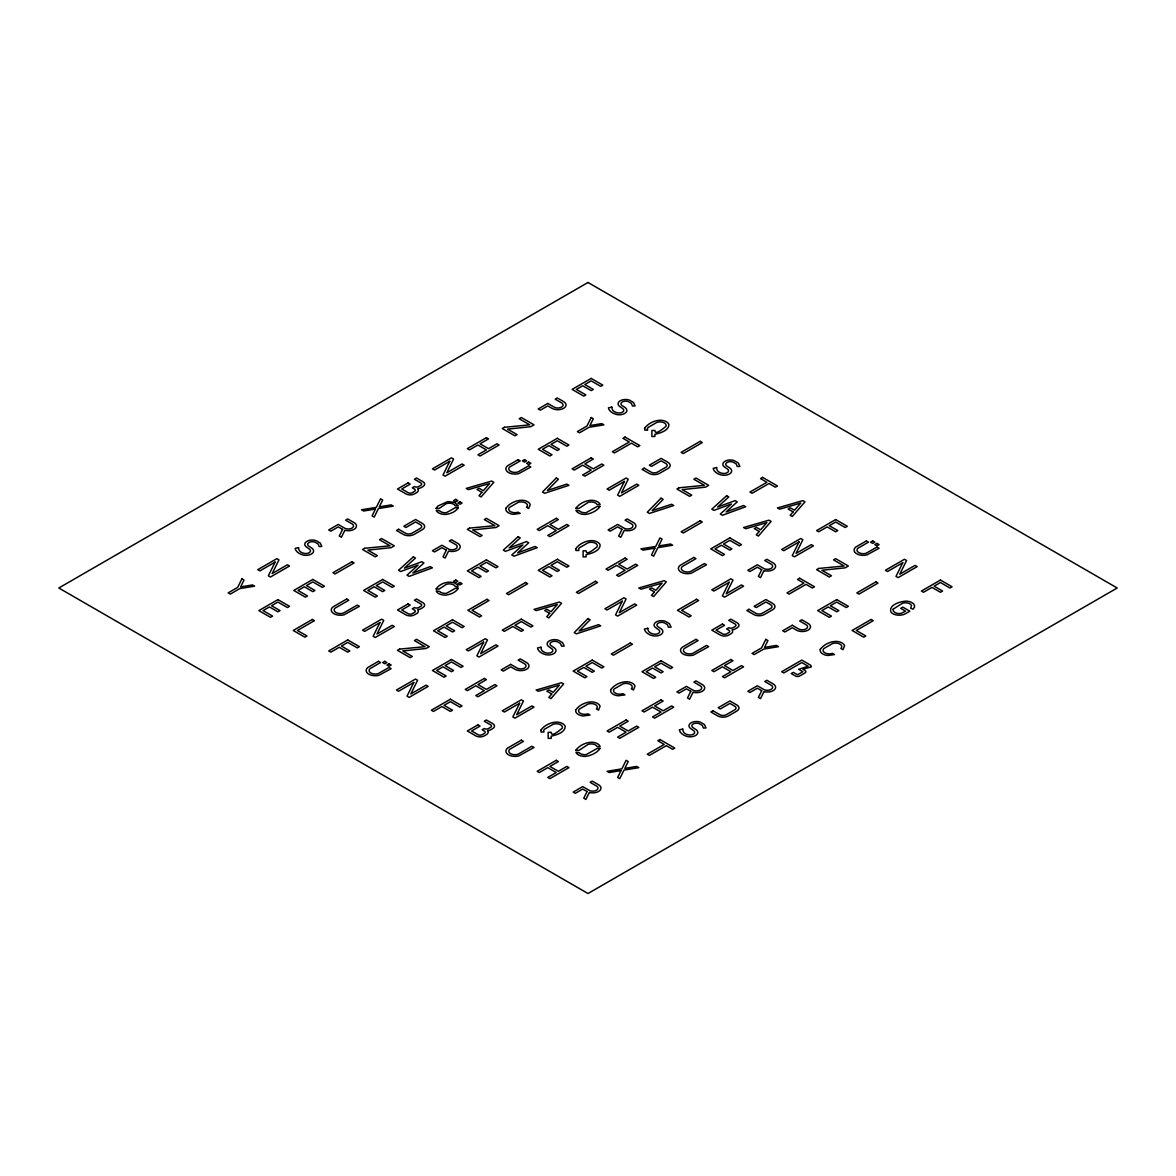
<?xml version="1.0" encoding="UTF-8"?>
<svg xmlns="http://www.w3.org/2000/svg" width="1176" height="1176" viewBox="0 0 1176 1176"><rect width="100%" height="100%" fill="white"/><g stroke="black" fill="none" stroke-linecap="round" stroke-linejoin="round"><path stroke-width="1.5" d="M436.134 508.311L439.089 508.488L446.351 503.607A6.174 3.557 0 0 1 455.332 505.871L458.331 505.974L454.642 502.446L447.85 501.549L437.898 506.003L436.134 508.311M436.134 588.97L439.089 589.147L446.351 584.281A6.174 3.557 0 0 1 455.332 586.53C461.8 588.279 455.2 582.12 452.54 582.473C446.586 581.253 439.456 583.913 436.134 588.97M505.915 508.267L505.842 509.634A9.099 5.263 0 0 0 513.398 514.309L520.189 513.412L518.072 512.192A6.174 3.557 0 0 1 510.605 511.692A6.174 3.557 0 0 1 509.502 507.4L518.249 502.343A6.174 3.557 0 0 1 525.687 502.99A6.174 3.557 0 0 1 526.539 507.297L528.656 508.517L530.229 504.607A9.099 5.263 0 0 0 522.129 500.226C516.073 500.182 509.355 503.387 505.915 508.267M540.916 730.12L541.019 731.972L543.959 731.972A6.174 3.557 0 0 1 544.503 729.252L553.249 724.21A6.174 3.557 0 0 1 560.085 724.534A6.174 3.557 0 0 1 562.187 728.297C559.982 729.973 551.015 737.911 551.176 732.31L548.178 732.31L548.178 738.366L551.176 738.366L551.176 736.161C556.351 734.971 565.024 732.619 565.23 726.459A9.099 5.263 0 0 0 557.13 722.093C551.074 722.035 544.356 725.239 540.916 730.12M575.858 508.311L578.812 508.488L588.191 502.387A6.174 3.557 0 0 1 597.173 504.636L600.157 504.636A9.099 5.263 0 0 0 592.057 500.27C586.001 500.212 579.283 503.431 575.858 508.311M575.843 548.633L575.946 550.486L578.886 550.486A6.174 3.557 0 0 1 579.43 547.781L588.176 542.724A6.174 3.557 0 0 1 595.012 543.047A6.174 3.557 0 0 1 597.114 546.811C594.909 548.486 585.942 556.424 586.104 550.824L583.105 550.824L583.105 556.88L586.104 556.88L586.104 554.675C591.278 553.484 599.951 551.132 600.157 544.973A9.099 5.263 0 0 0 592.057 540.607C586.001 540.548 579.283 543.753 575.843 548.633M575.77 709.922L575.696 711.289A9.099 5.263 0 0 0 583.252 715.963L590.043 715.052L587.926 713.832A6.174 3.557 0 0 1 580.459 713.347A6.174 3.557 0 0 1 579.356 709.055L588.103 703.998A6.174 3.557 0 0 1 595.541 704.644A6.174 3.557 0 0 1 596.394 708.952L598.51 710.172L600.083 706.247A9.099 5.263 0 0 0 591.984 701.881C585.927 701.822 579.209 705.041 575.77 709.922M575.843 750.288L578.798 750.479L588.176 744.379A6.174 3.557 0 0 1 597.158 746.628L600.157 746.628A9.099 5.263 0 0 0 592.057 742.262C586.001 742.203 579.283 745.408 575.843 750.288M610.697 689.753L610.623 691.12A9.099 5.263 0 0 0 618.179 695.795L624.97 694.898L622.854 693.678A6.174 3.557 0 0 1 615.386 693.178A6.174 3.557 0 0 1 614.284 688.886L623.03 683.829A6.174 3.557 0 0 1 630.468 684.476A6.174 3.557 0 0 1 631.321 688.783L633.438 690.003L635.011 686.078A9.099 5.263 0 0 0 626.911 681.712C620.855 681.668 614.137 684.873 610.697 689.753M644.639 428.255L644.742 430.107L647.682 430.107A6.174 3.557 0 0 1 648.226 427.388L656.972 422.346A6.174 3.557 0 0 1 663.808 422.669A6.174 3.557 0 0 1 665.91 426.432C663.705 428.108 654.738 436.046 654.9 430.445L651.901 430.445L651.901 436.502L654.9 436.502L654.9 434.297C660.074 433.106 668.747 430.754 668.953 424.595A9.099 5.263 0 0 0 660.853 420.229C654.797 420.17 648.079 423.375 644.639 428.255M820.26 649.417L820.187 650.798A9.099 5.263 0 0 0 827.742 655.473L834.534 654.562L832.417 653.341A6.174 3.557 0 0 1 824.949 652.842A6.174 3.557 0 0 1 823.847 648.549L832.593 643.507A6.174 3.557 0 0 1 840.032 644.139A6.174 3.557 0 0 1 840.884 648.446L843.001 649.681L844.574 645.756A9.099 5.263 0 0 0 836.474 641.39C830.418 641.332 823.7 644.536 820.26 649.417M893.187 609.139L893.348 611.05L895.142 612.667A6.145 3.543 0 0 0 901.154 613.357L905.593 611.182L900.713 608.36L902.83 607.139L909.827 611.182L905.167 613.901A9.026 5.218 0 0 1 891.099 612.328C887.865 605.008 900.713 601.156 906.578 601.127A9.085 5.248 0 0 1 914.546 606.934L913.149 609.153L910.694 608.242L911.503 605.464A6.174 3.557 0 0 0 902.521 603.215L893.187 609.139M458.228 507.694C455.876 511.722 450.54 513.824 445.998 514.426A9.114 5.263 0 0 1 436.59 511.016L436.267 510.222L439.677 510.825A6.159 3.557 0 0 0 446.468 512.648L455.288 507.709L458.228 507.694M458.228 588.353C455.876 592.381 450.54 594.483 445.998 595.085A9.114 5.263 0 0 1 436.59 591.69L436.267 590.881L439.677 591.484A6.159 3.557 0 0 0 446.468 593.307L455.288 588.367L458.228 588.353M600.054 506.474C597.099 510.928 591.028 513.633 585.721 514.412A9.114 5.263 0 0 1 576.299 511.016L575.99 510.222L579.386 510.825A6.159 3.557 0 0 0 586.177 512.648L597.114 506.488L600.054 506.474M600.054 748.45C597.085 752.905 591.014 755.609 585.707 756.403A9.114 5.263 0 0 1 576.299 753.007L575.975 752.199L579.386 752.802A6.159 3.557 0 0 0 586.177 754.625L597.114 748.465L600.054 748.45M241.903 578.827L237.67 587.383L228.144 592.895L230.261 594.115L239.786 588.617L254.604 586.163L252.487 584.942L240.639 586.898L244.02 580.062L241.903 578.827M275.14 562.084L268.363 575.784L270.48 577.004L289.531 566.009L287.414 564.774L272.171 573.579L278.947 559.894L276.83 558.673L257.779 569.669L259.896 570.889L275.14 562.084M342.584 529.376L339.276 536.05L341.393 537.285L344.862 530.273L345.656 530.494A8.261 4.777 0 0 0 355.461 528.289A8.261 4.777 0 0 0 353.564 522.306L347.743 518.954L345.626 520.174L351.448 523.526A5.292 3.058 0 0 1 352.462 527.789A5.292 3.058 0 0 1 345.112 528.421L338.218 524.452L328.692 529.95L330.809 531.17L338.218 526.892L342.584 529.376M375.467 509.046L372.086 515.896L374.203 517.117L378.437 508.561L393.254 506.121L391.138 504.901L379.289 506.856L382.67 500.006L380.554 498.786L376.32 507.341L361.502 509.781L363.619 511.001L375.467 509.046M449.776 461.271L442.999 474.957L445.116 476.177L464.167 465.181L462.05 463.961L446.806 472.752L453.583 459.066L451.466 457.846L432.415 468.842L434.532 470.062L449.776 461.271M379.921 622.589L373.145 636.275L375.262 637.495L394.313 626.499L392.196 625.279L376.952 634.07L383.729 620.384L381.612 619.164L362.561 630.16L364.678 631.38L379.921 622.589M446.307 550.148L442.999 556.836L445.116 558.056L448.585 551.044L449.379 551.265A8.261 4.777 0 0 0 459.184 549.06A8.261 4.777 0 0 0 457.288 543.091L451.466 539.725L449.35 540.945L455.171 544.312A5.292 3.058 0 0 1 456.185 548.56A5.292 3.058 0 0 1 448.835 549.192L441.941 545.223L432.415 550.721L434.532 551.941L441.941 547.663L446.307 550.148M413.79 682.477L407.014 696.163L409.13 697.383L428.182 686.387L426.065 685.152L410.821 693.958L417.598 680.272L415.481 679.052L396.43 690.047L398.546 691.268L413.79 682.477M591.175 417.509L586.942 426.065L577.416 431.563L579.533 432.797L589.058 427.285L603.876 424.845L601.759 423.625L589.911 425.58L593.292 418.73L591.175 417.509M483.645 642.14L476.868 655.826L478.985 657.046L498.036 646.05L495.919 644.83L480.675 653.621L487.452 639.935L485.335 638.715L466.284 649.711L468.401 650.945L483.645 642.14M624.412 481.425L617.635 495.125L619.752 496.345L638.803 485.335L636.686 484.115L621.442 492.92L628.219 479.235L626.102 478.015L607.051 489.01L609.168 490.23L624.412 481.425M519.63 703.248L512.854 716.934L514.97 718.154L534.022 707.158L531.905 705.938L516.661 714.729L523.438 701.043L521.321 699.823L502.27 710.818L504.386 712.039L519.63 703.248M622.001 529.376L618.694 536.05L620.81 537.285L624.28 530.273L625.073 530.494A8.261 4.777 0 0 0 634.878 528.289A8.261 4.777 0 0 0 632.982 522.306L627.161 518.954L625.044 520.174L630.865 523.526A5.292 3.058 0 0 1 631.88 527.789A5.292 3.058 0 0 1 624.529 528.421L617.635 524.452L608.11 529.95L610.226 531.17L617.635 526.892L622.001 529.376M622.295 601.201L615.518 614.886L617.635 616.106L636.686 605.111L634.57 603.891L619.326 612.681L626.102 598.996L623.986 597.775L604.934 608.771L607.051 609.991L622.295 601.201M654.885 548.163L651.504 554.999L653.621 556.219L657.854 547.663L672.672 545.223L670.555 544.003L658.707 545.958L662.088 539.108L659.971 537.888L655.738 546.443L640.92 548.898L643.037 550.118L654.885 548.163M587.074 791.522L583.766 798.195L585.883 799.43L589.352 792.418L590.146 792.639A8.261 4.777 0 0 0 599.951 790.434A8.261 4.777 0 0 0 598.055 784.451L592.234 781.099L590.117 782.319L595.938 785.686A5.292 3.058 0 0 1 596.952 789.934A5.292 3.058 0 0 1 589.602 790.566L582.708 786.597L573.182 792.095L575.299 793.315L582.708 789.037L587.074 791.522M621.016 770.589L617.635 777.424L619.752 778.644L623.986 770.104L638.803 767.649L636.686 766.429L624.838 768.384L628.219 761.548L626.102 760.313L621.869 768.869L607.051 771.324L609.168 772.544L621.016 770.589M729.193 582.252L722.417 595.938L724.534 597.173L743.585 586.163L741.468 584.942L726.224 593.748L733.001 580.062L730.884 578.827L711.833 589.837L713.95 591.058L729.193 582.252M690.797 691.312L687.49 697.985L689.606 699.22L693.076 692.208L693.855 692.429A8.261 4.777 0 0 0 703.674 690.224A8.261 4.777 0 0 0 701.778 684.241L695.957 680.889L693.84 682.109L699.661 685.476A5.292 3.058 0 0 1 700.675 689.724A5.292 3.058 0 0 1 693.311 690.356L686.431 686.387L676.906 691.885L679.022 693.105L686.431 688.827L690.797 691.312M761.71 569.713L758.402 576.387L760.519 577.607L763.988 570.595L764.782 570.83A8.261 4.777 0 0 0 774.587 568.625A8.261 4.777 0 0 0 772.691 562.643L766.87 559.276L764.753 560.496L770.574 563.863A5.292 3.058 0 0 1 771.588 568.126A5.292 3.058 0 0 1 764.238 568.743L757.344 564.774L747.818 570.286L749.935 571.507L757.344 567.229L761.71 569.713M799.048 541.93L792.271 555.616L794.388 556.836L813.439 545.84L811.322 544.62L796.078 553.411L802.855 539.725L800.738 538.505L781.687 549.501L783.804 550.721L799.048 541.93M765.811 639.332L761.578 647.888L752.052 653.386L754.169 654.606L763.694 649.108L778.512 646.668L776.395 645.433L764.547 647.388L767.928 640.553L765.811 639.332M761.71 690.694L758.402 697.383L760.519 698.603L763.988 691.591L764.782 691.811A8.261 4.777 0 0 0 774.587 689.606A8.261 4.777 0 0 0 772.691 683.638L766.87 680.272L764.753 681.492L770.574 684.858A5.292 3.058 0 0 1 771.588 689.107A5.292 3.058 0 0 1 764.238 689.739L757.344 685.77L747.818 691.268L749.935 692.488L757.344 688.21L761.71 690.694M902.771 562.701L895.994 576.387L898.111 577.607L917.162 566.611L915.046 565.391L899.802 574.197L906.578 560.496L904.462 559.276L885.41 570.286L887.527 571.507L902.771 562.701M481.91 492.347L478.985 495.728L481.102 496.948L493.802 482.292L491.686 481.058L466.284 488.393L468.401 489.613L489.569 483.512L483.321 490.715L479.088 488.275L476.971 489.495L481.91 492.347M549.648 613.343L546.722 616.724L548.839 617.944L561.54 603.288L559.423 602.053L534.022 609.389L536.138 610.609L557.306 604.508L551.059 611.711L546.825 609.271L544.708 610.491L549.648 613.343M551.764 694.002L548.839 697.383L550.956 698.603L563.657 683.932L561.54 682.712L536.138 690.047L538.255 691.268L559.423 685.152L553.176 692.37L548.942 689.93L546.825 691.15L551.764 694.002M654.429 591.954L651.504 595.335L653.621 596.555L666.322 581.885L664.205 580.665L638.803 588L640.92 589.22L662.088 583.105L655.84 590.323L651.607 587.882L649.49 589.102L654.429 591.954M759.211 531.449L756.286 534.845L758.402 536.065L771.103 521.394L768.986 520.174L743.585 527.51L745.702 528.73L766.87 522.614L760.622 529.817L756.388 527.377L754.272 528.597L759.211 531.449M793.08 511.898L790.154 515.279L792.271 516.499L804.972 501.843L802.855 500.623L777.454 507.944L779.57 509.179L800.738 503.063L794.491 510.266L790.257 507.826L788.14 509.046L793.08 511.898M556.248 478L542.489 492.053L544.606 493.288L568.949 485.335L566.832 484.115L547.369 490.465L558.365 479.22L556.248 478M661.03 498.168L647.27 512.221L649.387 513.456L673.73 505.504L671.614 504.284L652.136 510.634L663.146 499.403L661.03 498.168M588 618.547L574.241 632.615L576.358 633.835L600.701 625.882L598.584 624.662L579.106 631.012L590.117 619.781L588 618.547M413.364 556.836L398.546 570.286L400.663 571.507L418.127 565.083L407.014 575.167L409.13 576.387L432.415 567.832L430.298 566.611L412.835 573.035L423.948 562.951L421.831 561.731L404.368 568.14L415.481 558.056L413.364 556.836M518.146 536.668L503.328 550.118L505.445 551.338L522.908 544.914L511.795 554.999L513.912 556.219L537.197 547.663L535.08 546.443L517.616 552.867L528.73 542.783L526.613 541.563L509.149 547.972L520.262 537.888L518.146 536.668M726.65 495.728L711.833 509.179L713.95 510.399L731.413 503.975L720.3 514.059L722.417 515.279L745.702 506.724L743.585 505.504L726.121 511.928L737.234 501.843L735.118 500.623L717.654 507.032L728.767 496.948L726.65 495.728M810.734 667.086L802.855 669.276L804.972 670.496A2.999 1.735 0 0 1 804.972 672.937L799.68 675.994A2.999 1.735 0 0 1 795.446 675.994L791.213 673.554L793.33 672.319L797.563 674.774L802.855 671.716L798.622 669.276L808.147 666.219L801.797 662.544L783.804 672.937L781.687 671.716L801.797 660.104L810.264 664.999A2.999 1.735 0 0 1 810.734 667.086M588 282.475L58.8 588L588 893.525L1117.2 588L588 282.475M408.072 482.895L397.488 489.01L405.955 493.891A5.983 3.454 0 0 0 414.422 493.891L416.539 492.67A5.983 3.454 0 0 0 418.083 489.334L417.642 488.716L419.538 488.334A17.419 10.055 0 0 0 422.89 486.57A5.983 3.454 0 0 0 422.89 481.675L416.539 478.015L414.422 479.235L420.773 482.895A2.999 1.735 0 0 1 420.773 485.335L418.656 486.57A2.999 1.735 0 0 1 414.422 486.57L412.306 487.79L414.907 489.363A2.999 1.735 0 0 1 414.422 491.45L412.306 492.67A2.999 1.735 0 0 1 408.689 492.95L401.722 489.01L410.189 484.115L408.072 482.895M486.394 437.678L467.342 448.673L469.459 449.894L477.926 445.013L486.394 449.894L477.926 454.789L480.043 456.009L499.094 445.013L496.978 443.793L488.51 448.673L480.043 443.793L488.51 438.898L486.394 437.678M504.386 427.285L502.27 428.52L514.97 435.84L517.087 434.62L507.562 429.122L530.846 426.682L534.022 424.845L521.321 417.509L519.204 418.73L529.788 424.845L504.386 427.285M547.781 403.456L538.255 408.954L540.372 410.174L547.781 405.896L551.485 408.043A8.261 4.777 0 0 0 563.657 408.351A8.261 4.777 0 0 0 563.128 401.325L557.306 397.958L555.19 399.178L561.011 402.545A5.292 3.058 0 0 1 561.54 407.131A5.292 3.058 0 0 1 553.602 406.822L547.781 403.456M591.175 378.407L572.124 389.403L583.766 396.121L585.883 394.901L576.358 389.403L582.708 385.743L591.175 390.623L593.292 389.403L584.825 384.523L591.175 380.848L600.701 386.345L602.818 385.125L591.175 378.407M364.678 548.281L362.561 549.501L375.262 556.836L377.378 555.616L367.853 550.118L391.138 547.663L394.313 545.84L381.612 538.505L379.495 539.725L390.079 545.84L364.678 548.281M518.146 459.684L507.562 465.784A9.099 5.263 0 0 0 507.944 472.179A9.099 5.263 0 0 0 518.734 473.634L530.846 467.004L528.73 465.784L517.969 471.958A6.174 3.557 0 0 1 510.531 471.326A6.174 3.557 0 0 1 509.678 467.004L520.262 460.904L518.146 459.684M398.635 529.259L396.518 530.479L403.427 534.463A7.482 4.322 0 0 0 414.011 534.463L422.478 529.582A7.482 4.322 0 0 0 422.478 523.467L415.569 519.483L403.809 526.26L405.926 527.495L415.569 521.923L420.361 524.687A4.483 2.587 0 0 1 420.361 528.362L411.894 533.242A4.483 2.587 0 0 1 405.544 533.242L398.635 529.259M277.889 599.613L258.838 610.609L270.48 617.327L272.597 616.106L263.071 610.609L269.422 606.948L277.889 611.829L280.006 610.609L271.538 605.713L277.889 602.053L287.414 607.551L289.531 606.331L277.889 599.613M312.816 579.445L293.765 590.44L305.407 597.173L307.524 595.938L297.998 590.44L304.349 586.78L312.816 591.66L314.933 590.44L306.466 585.56L312.816 581.885L322.342 587.383L324.458 586.163L312.816 579.445M557.306 438.295L538.255 449.291L549.898 456.009L552.014 454.789L542.489 449.291L548.839 445.616L557.306 450.511L559.423 449.291L550.956 444.396L557.306 440.735L566.832 446.233L568.949 445.013L557.306 438.295M455.729 499.374L453.613 500.594L455.729 501.814L457.846 500.594L455.729 499.374M524.496 459.684L522.379 460.904L524.496 462.124L526.613 460.904L524.496 459.684M351.977 561.731L332.926 572.727L335.042 573.947L354.094 562.951L351.977 561.731M459.963 501.814L457.846 503.049L459.963 504.269L462.08 503.049L459.963 501.814M528.73 462.124L526.613 463.344L528.73 464.564L530.846 463.344L528.73 462.124M625.044 437.075L622.927 438.295L629.278 441.955L612.343 451.731L614.46 452.951L631.394 443.176L637.745 446.851L639.862 445.616L625.044 437.075M346.685 598.996L332.926 606.948A9.099 5.263 0 0 0 333.308 613.343A9.099 5.263 0 0 0 344.098 614.783L359.386 606.331L357.269 605.111L343.333 613.108A6.174 3.557 0 0 1 335.895 612.476A6.174 3.557 0 0 1 335.042 608.168L348.802 600.216L346.685 598.996M469.459 528.112L467.342 529.332L480.043 536.668L482.16 535.447L472.634 529.95L495.919 527.51L499.094 525.672L486.394 518.337L484.277 519.557L494.861 525.672L469.459 528.112M591.175 457.846L572.124 468.842L574.241 470.062L582.708 465.181L591.175 470.062L582.708 474.957L584.825 476.177L603.876 465.181L601.759 463.961L593.292 468.842L584.825 463.961L593.292 459.066L591.175 457.846M312.287 619.473L293.236 630.468L304.878 637.186L306.995 635.966L297.469 630.468L314.404 620.693L312.287 619.473M382.67 579.445L363.619 590.44L375.262 597.173L377.378 595.938L367.853 590.44L374.203 586.78L382.67 591.66L384.787 590.44L376.32 585.56L382.67 581.885L392.196 587.383L394.313 586.163L382.67 579.445M408.072 603.891L397.488 609.991L405.955 614.886A5.983 3.454 0 0 0 414.422 614.886L416.539 613.666A5.983 3.454 0 0 0 418.083 610.329L417.642 609.712L419.538 609.33A17.419 10.055 0 0 0 422.89 607.551A5.983 3.454 0 0 0 422.89 602.671L416.539 598.996L414.422 600.216L420.773 603.891A2.999 1.735 0 0 1 420.773 606.331L418.656 607.551A2.999 1.735 0 0 1 414.422 607.551L412.306 608.771L414.907 610.359A2.999 1.735 0 0 1 414.422 612.446L412.306 613.666A2.999 1.735 0 0 1 408.689 613.945L401.722 609.991L410.189 605.111L408.072 603.891M556.248 518.337L537.197 529.332L539.314 530.567L547.781 525.672L556.248 530.567L547.781 535.447L549.898 536.668L568.949 525.672L566.832 524.452L558.365 529.332L549.898 524.452L558.365 519.557L556.248 518.337M644.183 468.151L642.067 469.371L648.976 473.355A7.482 4.322 0 0 0 659.56 473.355L668.027 468.474A7.482 4.322 0 0 0 668.027 462.359L661.118 458.375L649.358 465.167L651.475 466.387L661.118 460.816L665.91 463.579A4.483 2.587 0 0 1 665.91 467.254L657.443 472.135A4.483 2.587 0 0 1 651.092 472.135L644.183 468.151M347.743 639.935L328.692 650.945L330.809 652.165L339.276 647.27L347.743 652.165L349.86 650.945L341.393 646.05L347.743 642.39L357.269 647.888L359.386 646.668L347.743 639.935M486.394 559.894L467.342 570.889L478.985 577.607L481.102 576.387L471.576 570.889L477.926 567.229L486.394 572.109L488.51 570.889L480.043 566.009L486.394 562.334L495.919 567.832L498.036 566.611L486.394 559.894M455.729 580.033L453.613 581.253L455.729 582.473L457.846 581.253L455.729 580.033M700.19 441.338L681.139 452.348L683.256 453.569L702.307 442.573L700.19 441.338M459.963 582.473L457.846 583.708L459.963 584.928L462.08 583.708L459.963 582.473M378.437 661.324L367.853 667.439A9.099 5.263 0 0 0 368.235 673.833A9.099 5.263 0 0 0 379.025 675.274L391.138 668.659L389.021 667.439L378.26 673.613A6.174 3.557 0 0 1 370.822 672.966A6.174 3.557 0 0 1 369.97 668.659L380.554 662.544L378.437 661.324M399.605 649.108L397.488 650.328L410.189 657.663L412.306 656.443L402.78 650.945L426.065 648.49L429.24 646.668L416.539 639.332L414.422 640.553L425.006 646.668L399.605 649.108M679.022 487.79L676.906 489.01L689.606 496.345L691.723 495.125L682.198 489.613L705.482 487.173L708.658 485.335L695.957 478.015L693.84 479.235L704.424 485.335L679.022 487.79M486.923 599.304L467.872 610.3L479.514 617.033L481.631 615.798L472.105 610.3L489.04 600.524L486.923 599.304M452.525 619.781L433.474 630.777L445.116 637.495L447.233 636.275L437.707 630.777L444.058 627.102L452.525 631.997L454.642 630.777L446.174 625.882L452.525 622.222L462.05 627.719L464.167 626.499L452.525 619.781M557.306 559.276L538.255 570.286L549.898 577.004L552.014 575.784L542.489 570.286L548.839 566.611L557.306 571.507L559.423 570.286L550.956 565.391L557.306 561.731L566.832 567.229L568.949 566.009L557.306 559.276M384.787 661.324L382.67 662.544L384.787 663.779L386.904 662.544L384.787 661.324M525.554 582.502L506.503 593.498L508.62 594.733L527.671 583.722L525.554 582.502M389.021 663.779L386.904 664.999L389.021 666.219L391.138 664.999L389.021 663.779M762.636 477.397L760.519 478.617L766.87 482.292L749.935 492.068L752.052 493.288L768.986 483.512L775.337 487.173L777.454 485.953L762.636 477.397M625.044 558.056L605.993 569.052L608.11 570.286L616.577 565.391L625.044 570.286L616.577 575.167L618.694 576.387L637.745 565.391L635.628 564.171L627.161 569.052L618.694 564.171L627.161 559.276L625.044 558.056M451.466 659.501L432.415 670.496L444.058 677.214L446.174 675.994L436.649 670.496L442.999 666.821L451.466 671.716L453.583 670.496L445.116 665.601L451.466 661.941L460.992 667.439L463.109 666.219L451.466 659.501M521.321 619.164L502.27 630.16L504.386 631.38L512.854 626.499L521.321 631.38L523.438 630.16L514.97 625.279L521.321 621.604L530.846 627.102L532.963 625.882L521.321 619.164M595.409 581.282L576.358 592.278L578.474 593.498L597.526 582.502L595.409 581.282M700.19 520.777L681.139 531.787L683.256 533.007L702.307 522.012L700.19 520.777M484.277 678.434L465.226 689.43L467.342 690.665L475.81 685.77L484.277 690.665L475.81 695.545L477.926 696.765L496.978 685.77L494.861 684.55L486.394 689.43L477.926 684.55L486.394 679.654L484.277 678.434M693.84 557.439L680.081 565.391A9.099 5.263 0 0 0 680.463 571.786A9.099 5.263 0 0 0 691.268 573.226L706.541 564.774L704.424 563.554L690.488 571.551A6.174 3.557 0 0 1 683.065 570.919A6.174 3.557 0 0 1 682.198 566.611L695.957 558.659L693.84 557.439M450.408 699.22L431.357 710.216L433.474 711.436L441.941 706.541L450.408 711.436L452.525 710.216L444.058 705.321L450.408 701.66L459.934 707.158L462.05 705.938L450.408 699.22M510.737 664.381L501.211 669.879L503.328 671.099L510.737 666.821L514.441 668.968A8.261 4.777 0 0 0 526.613 669.276A8.261 4.777 0 0 0 526.084 662.25L520.262 658.883L518.146 660.104L523.967 663.47A5.292 3.058 0 0 1 524.496 668.056A5.292 3.058 0 0 1 516.558 667.747L510.737 664.381M729.826 537.888L710.774 548.898L722.417 555.616L724.534 554.396L715.008 548.898L721.358 545.223L729.826 550.118L731.942 548.898L723.475 544.003L729.826 540.343L739.351 545.84L741.468 544.62L729.826 537.888M477.926 724.872L467.342 730.987L475.81 735.867A5.983 3.454 0 0 0 484.277 735.882L486.394 734.662A5.983 3.454 0 0 0 487.937 731.31L487.496 730.693L489.392 730.311A17.419 10.055 0 0 0 492.744 728.547A5.983 3.454 0 0 0 492.744 723.652L486.394 719.991L484.277 721.211L490.627 724.872A2.999 1.735 0 0 1 490.627 727.327L488.51 728.547A2.999 1.735 0 0 1 484.277 728.547L482.16 729.767L484.762 731.34A2.999 1.735 0 0 1 484.277 733.442L482.16 734.662A2.999 1.735 0 0 1 478.544 734.926L471.576 730.987L480.043 726.106L477.926 724.872M696.486 599.304L677.435 610.3L689.077 617.033L691.194 615.798L681.668 610.3L698.603 600.524L696.486 599.304M592.234 660.104L573.182 671.099L584.825 677.832L586.942 676.597L577.416 671.099L583.766 667.439L592.234 672.319L594.35 671.099L585.883 666.219L592.234 662.544L601.759 668.056L603.876 666.821L592.234 660.104M835.666 519.557L816.614 530.567L818.731 531.787L827.198 526.892L835.666 531.787L837.782 530.567L829.315 525.672L835.666 522.012L845.191 527.51L847.308 526.289L835.666 519.557M630.336 642.993L611.285 653.988L613.402 655.223L632.453 644.213L630.336 642.993M799.68 578.225L797.563 579.445L803.914 583.105L786.979 592.895L789.096 594.115L806.03 584.34L812.381 588L814.498 586.78L799.68 578.225M521.321 740.16L507.562 748.098A9.099 5.263 0 0 0 507.944 754.492A9.099 5.263 0 0 0 518.734 755.933L534.022 747.48L531.905 746.26L517.969 754.272A6.174 3.557 0 0 1 510.531 753.625A6.174 3.557 0 0 1 509.678 749.318L523.438 741.38L521.321 740.16M695.957 639.332L682.198 647.27A9.099 5.263 0 0 0 682.58 653.665A9.099 5.263 0 0 0 693.37 655.12L708.658 646.668L706.541 645.433L692.605 653.444A6.174 3.557 0 0 1 685.167 652.812A6.174 3.557 0 0 1 684.314 648.49L698.074 640.553L695.957 639.332M722.417 624.059L711.833 630.16L720.3 635.04A5.983 3.454 0 0 0 728.767 635.055L730.884 633.835A5.983 3.454 0 0 0 732.428 630.498L731.986 629.866L733.883 629.483A17.419 10.055 0 0 0 737.234 627.719A5.983 3.454 0 0 0 737.234 622.824L730.884 619.164L728.767 620.384L735.118 624.059A2.999 1.735 0 0 1 735.118 626.499L733.001 627.719A2.999 1.735 0 0 1 728.767 627.719L726.65 628.94L729.252 630.512A2.999 1.735 0 0 1 728.767 632.615L726.65 633.835A2.999 1.735 0 0 1 723.034 634.099L716.066 630.16L724.534 625.279L722.417 624.059M818.731 568.449L816.614 569.669L829.315 577.004L831.432 575.784L821.906 570.286L845.191 567.832L848.366 566.009L835.666 558.673L833.549 559.894L844.133 566.009L818.731 568.449M866.359 540.945L855.775 547.06A9.099 5.263 0 0 0 856.157 553.455A9.099 5.263 0 0 0 866.947 554.896L879.06 548.281L876.943 547.06L866.183 553.235A6.174 3.557 0 0 1 858.745 552.588A6.174 3.557 0 0 1 857.892 548.281L868.476 542.165L866.359 540.945M748.965 609.3L746.848 610.535L753.757 614.519A7.482 4.322 0 0 0 764.341 614.519L772.808 609.624A7.482 4.322 0 0 0 772.808 603.523L765.899 599.525L754.139 606.316L756.256 607.536L765.899 601.98L770.692 604.743A4.483 2.587 0 0 1 770.692 608.404L762.224 613.299A4.483 2.587 0 0 1 755.874 613.299L748.965 609.3M661.03 660.721L641.978 671.716L653.621 678.434L655.738 677.214L646.212 671.716L652.562 668.056L661.03 672.937L663.146 671.716L654.679 666.821L661.03 663.161L670.555 668.659L672.672 667.439L661.03 660.721M872.71 540.945L870.593 542.165L872.71 543.385L874.826 542.165L872.71 540.945M876.943 543.385L874.826 544.62L876.943 545.84L879.06 544.62L876.943 543.385M556.248 760.313L537.197 771.324L539.314 772.544L547.781 767.649L556.248 772.544L547.781 777.424L549.898 778.644L568.949 767.649L566.832 766.429L558.365 771.324L549.898 766.429L558.365 761.548L556.248 760.313M626.102 719.991L607.051 730.987L609.168 732.207L617.635 727.327L626.102 732.207L617.635 737.102L619.752 738.322L638.803 727.327L636.686 726.106L628.219 730.987L619.752 726.106L628.219 721.211L626.102 719.991M661.03 699.823L641.978 710.818L644.095 712.039L652.562 707.158L661.03 712.039L652.562 716.934L654.679 718.154L673.73 707.158L671.614 705.938L663.146 710.818L654.679 705.938L663.146 701.043L661.03 699.823M730.884 659.501L711.833 670.496L713.95 671.716L722.417 666.821L730.884 671.716L722.417 676.597L724.534 677.832L743.585 666.821L741.468 665.601L733.001 670.496L724.534 665.601L733.001 660.721L730.884 659.501M792.271 625.264L782.746 630.777L784.862 631.997L792.271 627.719L795.976 629.851A8.261 4.777 0 0 0 808.147 630.16A8.261 4.777 0 0 0 807.618 623.133L801.797 619.767L799.68 620.987L805.501 624.353A5.292 3.058 0 0 1 806.03 628.94A5.292 3.058 0 0 1 798.092 628.631L792.271 625.264M836.724 599.613L817.673 610.609L829.315 617.327L831.432 616.106L821.906 610.609L828.257 606.948L836.724 611.829L838.841 610.609L830.374 605.713L836.724 602.053L846.25 607.551L848.366 606.331L836.724 599.613M875.885 581.885L856.834 592.895L858.95 594.115L878.002 583.105L875.885 581.885M659.971 739.542L657.854 740.762L664.205 744.437L647.27 754.213L649.387 755.433L666.322 745.658L672.672 749.318L674.789 748.098L659.971 739.542M712.979 710.745L710.863 711.965L717.772 715.949A7.482 4.322 0 0 0 728.356 715.949L736.823 711.068A7.482 4.322 0 0 0 736.823 704.953L729.914 700.97L718.154 707.746L720.271 708.981L729.914 703.41L734.706 706.173A4.483 2.587 0 0 1 734.706 709.848L726.239 714.729A4.483 2.587 0 0 1 719.888 714.729L712.979 710.745M871.122 619.473L852.071 630.468L863.713 637.186L865.83 635.966L856.304 630.468L873.239 620.693L871.122 619.473M940.447 580.062L921.396 591.058L923.513 592.278L931.98 587.383L940.447 592.278L942.564 591.058L934.097 586.163L940.447 582.502L949.973 588L952.09 586.78L940.447 580.062M611.829 407.072L608.433 407.822A14.465 8.35 0 0 0 613.931 413.599L614.548 413.834A7.615 4.395 0 0 0 624.676 413.511A7.615 4.395 0 0 0 625.235 407.66L622.28 405.72A4.675 2.705 0 0 1 622.089 402.074A4.675 2.705 0 0 1 628.366 401.648L631.468 403.456L632.438 405.999L635.114 405.955L633.496 402.471L629.278 400.046A7.482 4.322 0 0 0 619.59 401.163A7.482 4.322 0 0 0 620.237 406.837L622.471 408.44A4.675 2.705 0 0 1 622.854 411.894A4.675 2.705 0 0 1 617.047 412.732L616.018 412.438A8.482 4.895 0 0 1 612.431 409.689L612.137 408.822A20.771 11.995 0 0 1 611.829 407.072M716.61 467.563L713.215 468.327A14.465 8.35 0 0 0 718.712 474.09L719.33 474.325A7.615 4.395 0 0 0 729.458 474.001A7.615 4.395 0 0 0 730.017 468.151L727.062 466.225A4.675 2.705 0 0 1 726.871 462.58A4.675 2.705 0 0 1 733.148 462.139L736.25 463.947L737.22 466.49L739.895 466.46L738.278 462.976L734.059 460.536A7.482 4.322 0 0 0 724.372 461.654A7.482 4.322 0 0 0 725.019 467.342L727.253 468.93A4.675 2.705 0 0 1 727.635 472.385A4.675 2.705 0 0 1 721.829 473.222L720.8 472.943A8.482 4.895 0 0 1 717.213 470.18L716.919 469.312A20.771 11.995 0 0 1 716.61 467.563M298.542 547.619L295.147 548.369A14.465 8.35 0 0 0 300.644 554.131L301.262 554.381A7.615 4.395 0 0 0 311.39 554.058A7.615 4.395 0 0 0 311.949 548.207L308.994 546.267A4.675 2.705 0 0 1 308.803 542.621A4.675 2.705 0 0 1 315.08 542.195L318.181 544.003L319.152 546.546L321.827 546.502L320.21 543.018L315.991 540.592A7.482 4.322 0 0 0 306.304 541.695A7.482 4.322 0 0 0 306.951 547.384L309.185 548.986A4.675 2.705 0 0 1 309.567 552.441A4.675 2.705 0 0 1 303.761 553.279L302.732 552.985A8.482 4.895 0 0 1 299.145 550.221L298.851 549.368A20.771 11.995 0 0 1 298.542 547.619M647.814 628.278L644.419 629.028A14.465 8.35 0 0 0 649.916 634.805L650.534 635.04A7.615 4.395 0 0 0 660.662 634.717A7.615 4.395 0 0 0 661.221 628.866L658.266 626.926A4.675 2.705 0 0 1 658.075 623.28A4.675 2.705 0 0 1 664.352 622.854L667.453 624.662L668.424 627.205L671.099 627.161L669.482 623.677L665.263 621.251A7.482 4.322 0 0 0 655.576 622.369A7.482 4.322 0 0 0 656.223 628.043L658.457 629.645A4.675 2.705 0 0 1 658.839 633.1A4.675 2.705 0 0 1 653.033 633.938L652.004 633.644A8.482 4.895 0 0 1 648.417 630.88L648.123 630.027A20.771 11.995 0 0 1 647.814 628.278M540.916 647.212L537.52 647.976A14.465 8.35 0 0 0 543.018 653.738L543.635 653.988A7.615 4.395 0 0 0 553.764 653.665A7.615 4.395 0 0 0 554.322 647.814L551.368 645.874A4.675 2.705 0 0 1 551.176 642.228A4.675 2.705 0 0 1 557.453 641.802L560.555 643.595L561.525 646.153L564.201 646.109L562.584 642.625L558.365 640.2A7.482 4.322 0 0 0 548.678 641.302A7.482 4.322 0 0 0 549.324 646.991L551.559 648.579A4.675 2.705 0 0 1 551.941 652.033A4.675 2.705 0 0 1 546.134 652.871L545.105 652.592A8.482 4.895 0 0 1 541.519 649.828L541.225 648.961A20.771 11.995 0 0 1 540.916 647.212M682.741 729.091L679.346 729.855A14.465 8.35 0 0 0 684.844 735.617L685.461 735.867A7.615 4.395 0 0 0 695.589 735.544A7.615 4.395 0 0 0 696.148 729.693L693.193 727.753A4.675 2.705 0 0 1 693.002 724.107A4.675 2.705 0 0 1 699.279 723.681L702.381 725.489L703.351 728.032L706.026 727.988L704.409 724.504L700.19 722.079A7.482 4.322 0 0 0 690.503 723.181A7.482 4.322 0 0 0 691.15 728.87L693.384 730.472A4.675 2.705 0 0 1 693.766 733.912A4.675 2.705 0 0 1 687.96 734.75L686.931 734.471A8.482 4.895 0 0 1 683.344 731.707L683.05 730.855A20.771 11.995 0 0 1 682.741 729.091"/></g></svg>
